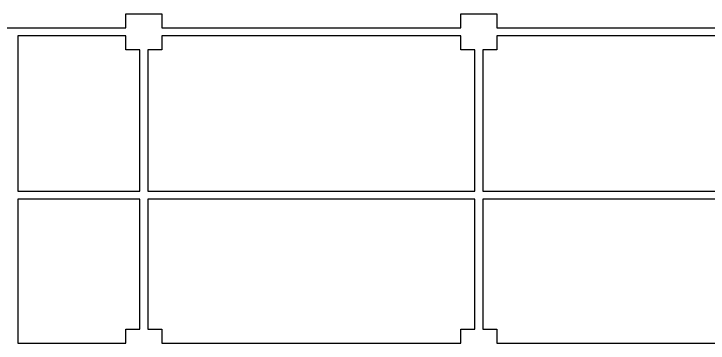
# Model space of a CAD drawing. Header units: millimetres. Extents: x -960 to 41501, y -1010 to 11880.
# Drawn here: x 9874 to 11614, y 10674 to 11499 of the extents above; entities that cross this region are included whole.
import ezdxf
from ezdxf.enums import TextEntityAlignment as Align

# ---------------------------------------------------------------- set-up
doc = ezdxf.new("R2010")
doc.units = ezdxf.units.MM
doc.header["$LTSCALE"] = 100
doc.layers.add('X-S-FAB-L10$0$0-DIM-TXT', color=8, linetype='Continuous')
doc.layers.add('X-S-FAB-L10$0$Steel Frame-188K', color=8, linetype='Continuous')
doc.styles.add('X-S-FAB-L10$0$CHINA', font='simplex.shx', dxfattribs={"width": 0.75, "bigfont": 'chineset.shx'})
doc.styles.add('X-S-FAB-L10$0$Standard', font='', dxfattribs={"width": 0.8})
doc.styles.add('X-S-FAB-L10$0$TG_NOTE_TEXT', font='simplex.shx', dxfattribs={"width": 0.75, "bigfont": 'chineset.shx'})
doc.styles.get('X-S-FAB-L10$0$Standard').set_extended_font_data('Microsoft JhengHei')

# ---------------------------------------------------------------- blocks, each defined once
blk = doc.blocks.new('X-S-FAB-L10')
at = {"layer": 'X-S-FAB-L10$0$Steel Frame-188K'}
blk.add_lwpolyline([(9405, 11464), (10155, 11464), (10155, 11499), (10245, 11499), (10245, 11464), (10995, 11464), (10995, 11499), (11085, 11499), (11085, 11464), (11835, 11464), (11835, 11499), (11925, 11499), (11925, 11464), (12675, 11464), (12675, 11499), (12765, 11499), (12765, 11464), (13575, 11464)], dxfattribs=at)
for points in [[(10190, 11409), (10155, 11409), (10155, 11444), (9884.3, 11444), (9884.3, 11054.7), (10190, 11054.7)], [(11030, 11409), (10995, 11409), (10995, 11444), (10245, 11444), (10245, 11409), (10210, 11409), (10210, 11054.7), (11030, 11054.7)], [(11870, 11409), (11835, 11409), (11835, 11444), (11085, 11444), (11085, 11409), (11050, 11409), (11050, 11054.7), (11870, 11054.7)], [(10190, 11034.7), (9884.3, 11034.7), (9884.3, 10673.6), (10155, 10673.6), (10155, 10708.6), (10190, 10708.6)], [(11030, 11034.7), (10210, 11034.7), (10210, 10708.6), (10245, 10708.6), (10245, 10673.6), (10995, 10673.6), (10995, 10708.6), (11030, 10708.6)], [(11870, 11034.7), (11050, 11034.7), (11050, 10708.6), (11085, 10708.6), (11085, 10673.6), (11835, 10673.6), (11835, 10708.6), (11870, 10708.6)]]:
    blk.add_lwpolyline(points, close=True, dxfattribs=at)
at = {"style": 'X-S-FAB-L10$0$TG_NOTE_TEXT', "width": 0.5, "flags": 1}
for p in [(7463.3, 9020), (18268.3, 8649), (11197.8, 4800.2), (16485.8, 4800.2), (25420.3, 2635), (13360, 320, 0), (7463.3, -33.3)]:
    blk.add_attdef('WH', text='', height=20, dxfattribs=at).set_placement(p, align=Align.BOTTOM_LEFT)
at = {"width": 0.5}
for style, p in [('X-S-FAB-L10$0$TG_NOTE_TEXT', (7585, 9020)), ('X-S-FAB-L10$0$TG_NOTE_TEXT', (18390, 8649)), ('X-S-FAB-L10$0$TG_NOTE_TEXT', (11117.5, 4813.5)), ('X-S-FAB-L10$0$TG_NOTE_TEXT', (16607.5, 4813.5)), ('X-S-FAB-L10$0$TG_NOTE_TEXT', (25350, 2635)), ('X-S-FAB-L10$0$Standard', (13129.4, 325, 0)), ('X-S-FAB-L10$0$TG_NOTE_TEXT', (7585, -20))]:
    blk.add_attdef('DESC', text='', height=10, dxfattribs=dict(at, style=style)).set_placement(p, align=Align.BOTTOM_LEFT)
for tag, style, p in [('TYPE', 'X-S-FAB-L10$0$TG_NOTE_TEXT', (7619.3, 9020)), ('NO', 'X-S-FAB-L10$0$TG_NOTE_TEXT', (7650.1, 9020)), ('TYPE', 'X-S-FAB-L10$0$TG_NOTE_TEXT', (18424.2, 8649)), ('NO', 'X-S-FAB-L10$0$TG_NOTE_TEXT', (18455, 8649)), ('NO', 'X-S-FAB-L10$0$TG_NOTE_TEXT', (11088.6, 4813.5)), ('TYPE', 'X-S-FAB-L10$0$TG_NOTE_TEXT', (11151.8, 4813.5)), ('TYPE', 'X-S-FAB-L10$0$TG_NOTE_TEXT', (16641.8, 4813.5)), ('NO', 'X-S-FAB-L10$0$TG_NOTE_TEXT', (16672.6, 4813.5)), ('NO', 'X-S-FAB-L10$0$TG_NOTE_TEXT', (25313, 2635)), ('TYPE', 'X-S-FAB-L10$0$TG_NOTE_TEXT', (25350, 2635)), ('NO', 'X-S-FAB-L10$0$Standard', (13100, 320, 0)), ('TYPE', 'X-S-FAB-L10$0$Standard', (13129.4, 320, 0)), ('TYPE', 'X-S-FAB-L10$0$TG_NOTE_TEXT', (7619.3, -20)), ('NO', 'X-S-FAB-L10$0$TG_NOTE_TEXT', (7650.1, -20))]:
    blk.add_attdef(tag, text='', height=10, dxfattribs=dict(at, style=style)).set_placement(p, align=Align.BOTTOM_RIGHT)
at = {"style": 'X-S-FAB-L10$0$TG_NOTE_TEXT', "width": 0.5, "flags": 1}
for rotation, p in [(180, (43, 7480)), (180, (943, 7480)), (90, (24310, 3717.8)), (270, (17080, 1711.7))]:
    blk.add_attdef('WH', text='', height=20, rotation=rotation, dxfattribs=at).set_placement(p, align=Align.BOTTOM_LEFT)
at = {"width": 0.5}
for rotation, style, p in [(180, 'X-S-FAB-L10$0$Standard', (317.6, 7480)), (180, 'X-S-FAB-L10$0$Standard', (1217.6, 7480)), (90, 'X-S-FAB-L10$0$TG_NOTE_TEXT', (24310, 3647.5)), (270, 'X-S-FAB-L10$0$TG_NOTE_TEXT', (17080, 1605))]:
    blk.add_attdef('DESC', text='', height=10, rotation=rotation, dxfattribs=dict(at, style=style)).set_placement(p, align=Align.BOTTOM_LEFT)
for tag, rotation, style, p in [('TYPE', 180, 'X-S-FAB-L10$0$Standard', (317.6, 7480)), ('NO', 180, 'X-S-FAB-L10$0$Standard', (347, 7480)), ('TYPE', 180, 'X-S-FAB-L10$0$Standard', (1217.6, 7480)), ('NO', 180, 'X-S-FAB-L10$0$Standard', (1247, 7480)), ('TYPE', 90, 'X-S-FAB-L10$0$TG_NOTE_TEXT', (24310, 3647.5)), ('NO', 90, 'X-S-FAB-L10$0$TG_NOTE_TEXT', (24310, 3610.5)), ('TYPE', 270, 'X-S-FAB-L10$0$TG_NOTE_TEXT', (17080, 1605)), ('NO', 270, 'X-S-FAB-L10$0$TG_NOTE_TEXT', (17080, 1573))]:
    blk.add_attdef(tag, text='', height=10, rotation=rotation, dxfattribs=dict(at, style=style)).set_placement(p, align=Align.BOTTOM_RIGHT)
at = {"layer": 'X-S-FAB-L10$0$0-DIM-TXT', "style": 'X-S-FAB-L10$0$CHINA', "width": 0.75}
for p in [(667.4, 7855.1, -2689.4), (22627.4, 6728.8), (25644.7, 6728.8), (24778.8, 5569.1), (1118.3, 4980), (417.8, 4594.6), (23874.8, 4355), (22927.4, 4330.1), (23749.9, 3901.4), (417.8, 3765.2), (1118.3, 3730), (417.8, 3115.8), (536.9, 2227.8), (16909, 1782.7), (888.4, 880.5), (16977.4, 750), (18878.8, 750), (25641.2, 553.2), (21364, 526.9)]:
    blk.add_attdef('HIG', text='', height=80, dxfattribs=at).set_placement(p, align=Align.MIDDLE_LEFT)

msp = doc.modelspace()

# ---------------------------------------------------------------- block references
msp.add_blockref('X-S-FAB-L10', (0, 0))

doc.saveas('drawing.dxf')
